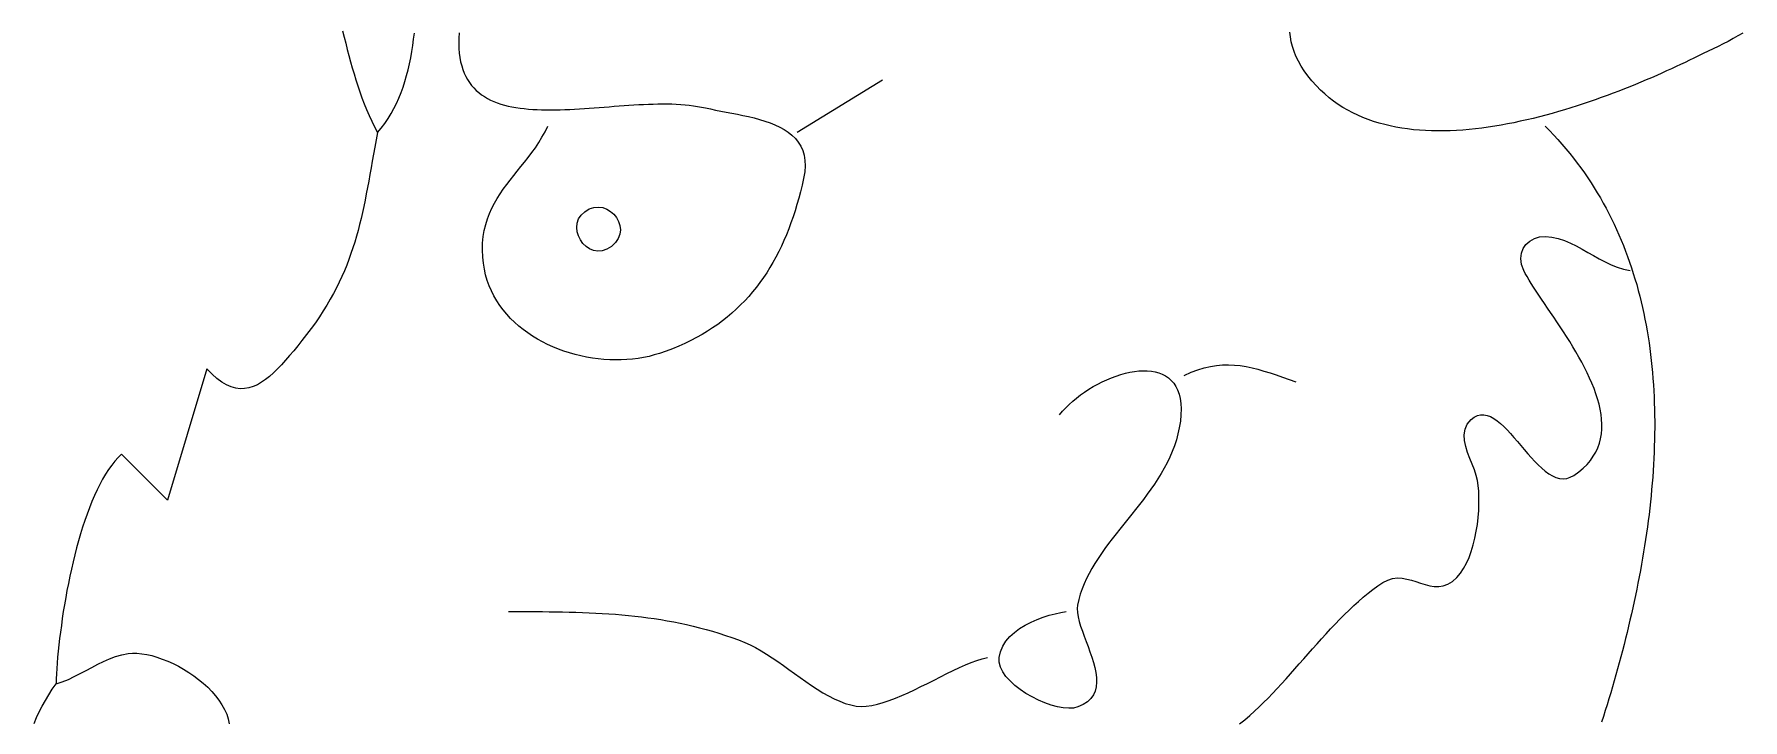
# Model space of a CAD drawing. Header units: millimetres. Extents: x 38 to 1443, y 33 to 1224.
# Drawn here: x 62.2 to 322.7, y 729.7 to 834.2 of the extents above; entities that cross this region are included whole.
import ezdxf

# ---------------------------------------------------------------- set-up
doc = ezdxf.new("R2010")
doc.units = ezdxf.units.MM
doc.layers.add('0_0_0', color=3, linetype='Continuous')

msp = doc.modelspace()

# ---------------------------------------------------------------- linework, layer by layer
at = {"layer": '0_0_0'}
for points in [[(109.21, 834.69), (109.45, 833.75), (109.68, 832.82), (109.92, 831.88), (110.17, 830.95), (110.42, 830.01), (110.68, 829.08), (110.95, 828.16), (111.23, 827.24), (111.52, 826.32), (111.83, 825.41), (112.15, 824.5), (112.5, 823.6), (112.86, 822.71), (113.24, 821.82), (113.64, 820.94), (114.07, 820.07), (114.52, 819.2), (115.1, 819.89), (115.64, 820.6), (116.14, 821.33), (116.61, 822.09), (117.04, 822.86), (117.43, 823.66), (117.8, 824.47), (118.13, 825.3), (118.44, 826.15), (118.71, 827.01), (118.97, 827.89), (119.2, 828.79), (119.4, 829.69), (119.59, 830.61), (119.75, 831.54), (119.9, 832.48), (120.03, 833.43), (120.15, 834.38)], [(126.97, 834.4), (126.93, 833.57), (126.92, 832.79), (126.94, 832.04), (127, 831.32), (127.08, 830.64), (127.2, 830), (127.36, 829.39), (127.54, 828.81), (127.74, 828.27), (127.98, 827.75), (128.25, 827.27), (128.54, 826.82), (128.86, 826.39), (129.2, 826), (129.57, 825.63), (129.96, 825.29), (130.38, 824.97), (130.82, 824.68), (131.28, 824.41), (131.76, 824.16), (132.26, 823.94), (132.78, 823.73), (133.31, 823.55), (133.87, 823.39), (134.44, 823.25), (135.03, 823.12), (135.64, 823.01), (136.26, 822.92), (136.89, 822.85), (137.54, 822.78), (138.2, 822.73), (138.87, 822.7), (139.55, 822.68), (140.24, 822.66), (140.94, 822.66), (141.66, 822.67), (142.37, 822.69), (143.1, 822.71), (143.83, 822.74), (144.57, 822.78), (145.32, 822.83), (146.06, 822.87), (146.81, 822.92), (147.57, 822.98), (148.32, 823.04), (149.08, 823.09), (149.84, 823.15), (150.6, 823.21), (151.35, 823.26), (152.11, 823.32), (152.86, 823.37), (153.61, 823.42), (154.35, 823.46), (155.09, 823.5), (155.83, 823.53), (156.55, 823.55), (157.28, 823.57), (157.99, 823.57), (158.69, 823.57), (159.39, 823.56), (160.07, 823.53), (160.75, 823.49), (161.41, 823.44), (162.06, 823.38), (162.7, 823.3), (163.32, 823.2), (163.93, 823.09), (164.52, 822.96), (165.27, 822.8), (166.06, 822.64), (166.87, 822.48), (167.69, 822.33), (168.54, 822.17), (169.39, 822), (170.24, 821.82), (171.1, 821.64), (171.94, 821.43), (172.77, 821.21), (173.58, 820.96), (174.37, 820.69), (175.12, 820.38), (175.84, 820.04), (176.52, 819.67), (177.14, 819.26), (177.71, 818.8), (178.23, 818.3), (178.67, 817.75), (179.05, 817.14), (179.35, 816.48), (179.57, 815.76), (179.69, 814.97), (179.73, 814.12), (179.66, 813.2), (179.49, 812.2), (179.26, 811.19), (179.02, 810.19), (178.76, 809.21), (178.48, 808.24), (178.19, 807.29), (177.88, 806.35), (177.56, 805.43), (177.22, 804.52), (176.87, 803.63), (176.49, 802.76), (176.1, 801.9), (175.69, 801.06), (175.26, 800.23), (174.82, 799.42), (174.35, 798.63), (173.86, 797.85), (173.36, 797.1), (172.83, 796.36), (172.29, 795.63), (171.72, 794.93), (171.13, 794.24), (170.52, 793.58), (169.89, 792.93), (169.23, 792.3), (168.56, 791.68), (167.86, 791.09), (167.13, 790.52), (166.39, 789.97), (165.61, 789.43), (164.82, 788.92), (164, 788.42), (163.15, 787.95), (162.28, 787.5), (161.38, 787.07), (160.46, 786.65), (159.51, 786.26), (158.53, 785.9), (157.52, 785.55), (156.73, 785.31), (155.93, 785.1), (155.1, 784.93), (154.27, 784.79), (153.42, 784.68), (152.55, 784.61), (151.69, 784.57), (150.81, 784.56), (149.93, 784.58), (149.05, 784.64), (148.16, 784.72), (147.28, 784.84), (146.4, 784.99), (145.52, 785.18), (144.65, 785.39), (143.79, 785.63), (142.94, 785.91), (142.1, 786.21), (141.28, 786.55), (140.47, 786.91), (139.68, 787.31), (138.91, 787.73), (138.16, 788.19), (137.44, 788.67), (136.74, 789.18), (136.07, 789.72), (135.42, 790.29), (134.81, 790.89), (134.23, 791.52), (133.69, 792.17), (133.18, 792.85), (132.71, 793.56), (132.28, 794.3), (131.9, 795.06), (131.56, 795.85), (131.26, 796.67), (131.01, 797.51), (130.82, 798.38), (130.67, 799.28), (130.58, 800.2), (130.54, 801.31), (130.56, 802.36), (130.66, 803.36), (130.81, 804.3), (131.02, 805.2), (131.28, 806.06), (131.59, 806.89), (131.95, 807.68), (132.34, 808.44), (132.77, 809.18), (133.23, 809.89), (133.71, 810.6), (134.22, 811.29), (134.75, 811.97), (135.29, 812.65), (135.84, 813.33), (136.4, 814.01), (136.95, 814.71), (137.51, 815.42), (138.05, 816.15), (138.59, 816.9), (139.11, 817.67), (139.6, 818.48), (140.08, 819.32), (140.52, 820.2)], [(322.67, 834.36), (321.93, 833.93), (321.18, 833.52), (320.42, 833.11), (319.66, 832.72), (318.89, 832.33), (318.13, 831.96), (317.38, 831.59), (316.64, 831.24), (315.92, 830.89), (315.21, 830.55), (314.52, 830.22), (313.87, 829.9), (313.19, 829.58), (312.5, 829.25), (311.78, 828.92), (311.05, 828.59), (310.3, 828.25), (309.54, 827.91), (308.75, 827.57), (307.95, 827.23), (307.14, 826.88), (306.31, 826.54), (305.47, 826.2), (304.62, 825.86), (303.75, 825.52), (302.88, 825.19), (301.99, 824.86), (301.09, 824.53), (300.18, 824.21), (299.26, 823.89), (298.34, 823.58), (297.4, 823.27), (296.46, 822.98), (295.51, 822.68), (294.56, 822.4), (293.6, 822.13), (292.64, 821.87), (291.67, 821.61), (290.7, 821.37), (289.73, 821.14), (288.75, 820.92), (287.77, 820.71), (286.79, 820.52), (285.82, 820.34), (284.84, 820.18), (283.86, 820.03), (282.89, 819.89), (281.92, 819.78), (280.95, 819.68), (279.98, 819.59), (279.02, 819.53), (278.07, 819.48), (277.12, 819.46), (276.17, 819.45), (275.23, 819.47), (274.31, 819.5), (273.38, 819.56), (272.47, 819.64), (271.57, 819.75), (270.68, 819.88), (269.79, 820.03), (268.92, 820.21), (268.07, 820.41), (267.22, 820.64), (266.39, 820.9), (265.57, 821.18), (264.76, 821.49), (263.98, 821.84), (263.2, 822.21), (262.45, 822.61), (261.71, 823.04), (260.99, 823.5), (260.28, 824), (259.6, 824.52), (258.94, 825.09), (258.29, 825.68), (257.67, 826.31), (256.99, 827.07), (256.37, 827.83), (255.82, 828.59), (255.33, 829.34), (254.91, 830.09), (254.55, 830.84), (254.25, 831.58), (254.01, 832.32), (253.83, 833.06), (253.7, 833.79), (253.62, 834.53)], [(191.52, 827.2), (178.52, 819.2)], [(114.52, 819.2), (114.32, 818.09), (114.12, 816.99), (113.93, 815.92), (113.74, 814.87), (113.56, 813.83), (113.38, 812.82), (113.19, 811.82), (113.01, 810.83), (112.82, 809.86), (112.63, 808.91), (112.44, 807.96), (112.23, 807.03), (112.02, 806.11), (111.8, 805.2), (111.56, 804.3), (111.31, 803.4), (111.05, 802.52), (110.78, 801.63), (110.48, 800.76), (110.17, 799.88), (109.83, 799.01), (109.48, 798.14), (109.1, 797.27), (108.69, 796.41), (108.27, 795.54), (107.81, 794.66), (107.32, 793.79), (106.8, 792.91), (106.26, 792.02), (105.67, 791.13), (105.06, 790.23), (104.4, 789.33), (103.71, 788.41), (102.98, 787.49), (102.36, 786.72), (101.75, 785.96), (101.13, 785.22), (100.52, 784.51), (99.91, 783.83), (99.3, 783.19), (98.69, 782.6), (98.08, 782.05), (97.46, 781.56), (96.84, 781.14), (96.21, 780.78), (95.57, 780.5), (94.93, 780.3), (94.27, 780.19), (93.61, 780.17), (92.93, 780.25), (92.23, 780.44), (91.53, 780.74), (90.8, 781.16), (90.06, 781.71), (89.3, 782.39), (88.52, 783.2), (82.52, 763.2), (75.52, 770.2), (75, 769.69), (74.5, 769.13), (74.01, 768.51), (73.54, 767.84), (73.08, 767.13), (72.63, 766.37), (72.2, 765.57), (71.78, 764.74), (71.38, 763.87), (70.99, 762.96), (70.62, 762.02), (70.26, 761.06), (69.91, 760.07), (69.58, 759.06), (69.26, 758.03), (68.95, 756.98), (68.66, 755.92), (68.38, 754.85), (68.12, 753.77), (67.87, 752.68), (67.63, 751.59), (67.4, 750.5), (67.19, 749.41), (66.99, 748.33), (66.81, 747.25), (66.63, 746.19), (66.47, 745.13), (66.33, 744.1), (66.19, 743.08), (66.07, 742.08), (65.96, 741.11), (65.86, 740.16), (65.77, 739.25), (65.7, 738.36), (65.64, 737.51), (65.59, 736.7), (65.55, 735.93), (65.52, 735.2), (66.47, 735.5), (67.4, 735.87), (68.31, 736.28), (69.2, 736.74), (70.09, 737.21), (70.98, 737.69), (71.87, 738.16), (72.76, 738.61), (73.67, 739.01), (74.6, 739.35), (75.55, 739.62), (76.52, 739.8), (77.17, 739.85), (77.86, 739.85), (78.59, 739.78), (79.34, 739.65), (80.12, 739.48), (80.91, 739.25), (81.72, 738.97), (82.54, 738.65), (83.36, 738.28), (84.17, 737.87), (84.97, 737.42), (85.76, 736.93), (86.52, 736.41), (87.26, 735.86), (87.97, 735.28), (88.64, 734.67), (89.26, 734.03), (89.84, 733.37), (90.36, 732.7), (90.82, 732), (91.21, 731.29), (91.54, 730.57), (91.78, 729.84), (91.94, 729.1)], [(292.52, 820.2), (293.19, 819.52), (293.84, 818.83), (294.48, 818.14), (295.1, 817.44), (295.71, 816.73), (296.3, 816.01), (296.87, 815.29), (297.43, 814.55), (297.98, 813.82), (298.51, 813.07), (299.03, 812.32), (299.53, 811.56), (300.01, 810.79), (300.49, 810.02), (300.95, 809.24), (301.39, 808.46), (301.82, 807.67), (302.24, 806.87), (302.65, 806.07), (303.04, 805.26), (303.41, 804.45), (303.78, 803.63), (304.13, 802.81), (304.47, 801.98), (304.79, 801.14), (305.11, 800.3), (305.41, 799.46), (305.7, 798.61), (305.97, 797.75), (306.23, 796.9), (306.49, 796.03), (306.73, 795.16), (306.95, 794.29), (307.17, 793.42), (307.37, 792.54), (307.57, 791.65), (307.75, 790.76), (307.92, 789.87), (308.08, 788.98), (308.23, 788.08), (308.37, 787.18), (308.49, 786.27), (308.61, 785.36), (308.72, 784.45), (308.81, 783.54), (308.9, 782.62), (308.97, 781.7), (309.04, 780.78), (309.1, 779.85), (309.14, 778.92), (309.18, 777.99), (309.21, 777.06), (309.23, 776.13), (309.24, 775.19), (309.24, 774.25), (309.23, 773.31), (309.21, 772.37), (309.18, 771.43), (309.15, 770.49), (309.11, 769.54), (309.06, 768.6), (309, 767.65), (308.93, 766.7), (308.86, 765.75), (308.77, 764.8), (308.68, 763.85), (308.58, 762.9), (308.48, 761.95), (308.37, 761), (308.25, 760.05), (308.12, 759.1), (307.99, 758.15), (307.85, 757.19), (307.7, 756.24), (307.55, 755.29), (307.39, 754.34), (307.22, 753.4), (307.05, 752.45), (306.87, 751.5), (306.69, 750.55), (306.5, 749.61), (306.31, 748.66), (306.11, 747.72), (305.9, 746.78), (305.69, 745.84), (305.47, 744.9), (305.25, 743.97), (305.03, 743.03), (304.8, 742.1), (304.56, 741.17), (304.32, 740.24), (304.08, 739.32), (303.83, 738.39), (303.58, 737.47), (303.32, 736.56), (303.06, 735.64), (302.8, 734.73), (302.53, 733.82), (302.26, 732.91), (301.99, 732.01), (301.71, 731.11), (301.43, 730.22), (301.15, 729.32)], [(146.13, 807.15), (146.82, 807.56), (147.51, 807.79), (148.2, 807.85), (148.86, 807.76), (149.48, 807.53), (150.05, 807.19), (150.55, 806.76), (150.97, 806.24), (151.28, 805.66), (151.48, 805.04), (151.55, 804.39), (151.47, 803.73), (151.22, 803.08), (150.8, 802.45), (150.19, 801.86), (149.49, 801.43), (148.8, 801.19), (148.12, 801.14), (147.48, 801.24), (146.87, 801.49), (146.33, 801.85), (145.85, 802.31), (145.46, 802.86), (145.16, 803.46), (144.97, 804.1), (144.9, 804.75), (144.97, 805.41), (145.19, 806.04), (145.57, 806.63), (146.13, 807.15)], [(245.92, 729.07), (246.73, 729.71), (247.52, 730.38), (248.23, 731.01), (248.92, 731.66), (249.62, 732.33), (250.3, 733.02), (250.99, 733.73), (251.67, 734.45), (252.35, 735.19), (253.03, 735.94), (253.71, 736.69), (254.38, 737.45), (255.06, 738.22), (255.74, 738.99), (256.41, 739.76), (257.09, 740.53), (257.77, 741.3), (258.46, 742.06), (259.14, 742.82), (259.83, 743.57), (260.53, 744.3), (261.22, 745.03), (261.93, 745.73), (262.64, 746.42), (263.35, 747.1), (264.08, 747.75), (264.81, 748.38), (265.54, 748.98), (266.29, 749.56), (267.05, 750.1), (267.81, 750.62), (268.55, 751.01), (269.28, 751.24), (270.01, 751.32), (270.73, 751.29), (271.44, 751.16), (272.14, 750.98), (272.84, 750.76), (273.54, 750.52), (274.24, 750.31), (274.93, 750.13), (275.62, 750.02), (276.31, 750.01), (277, 750.11), (277.7, 750.36), (278.39, 750.79), (279.09, 751.41), (279.62, 752.04), (280.1, 752.76), (280.54, 753.57), (280.93, 754.45), (281.27, 755.38), (281.57, 756.37), (281.82, 757.39), (282.03, 758.44), (282.2, 759.49), (282.33, 760.55), (282.41, 761.59), (282.45, 762.61), (282.45, 763.59), (282.41, 764.53), (282.33, 765.4), (282.21, 766.2), (282.02, 766.96), (281.74, 767.78), (281.4, 768.65), (281.04, 769.55), (280.7, 770.46), (280.43, 771.38), (280.25, 772.28), (280.2, 773.15), (280.33, 773.98), (280.66, 774.75), (281.25, 775.45), (281.73, 775.82), (282.21, 776.07), (282.7, 776.18), (283.2, 776.19), (283.69, 776.1), (284.19, 775.91), (284.7, 775.64), (285.2, 775.29), (285.71, 774.87), (286.22, 774.4), (286.74, 773.88), (287.26, 773.32), (287.78, 772.73), (288.3, 772.12), (288.83, 771.5), (289.35, 770.88), (289.88, 770.26), (290.42, 769.66), (290.95, 769.08), (291.48, 768.54), (292.02, 768.04), (292.56, 767.59), (293.1, 767.2), (293.64, 766.88), (294.18, 766.64), (294.73, 766.49), (295.27, 766.44), (295.82, 766.49), (296.36, 766.66), (296.91, 766.95), (297.66, 767.49), (298.33, 768.04), (298.92, 768.63), (299.44, 769.23), (299.88, 769.86), (300.26, 770.5), (300.56, 771.17), (300.81, 771.85), (300.99, 772.55), (301.11, 773.27), (301.17, 774), (301.18, 774.74), (301.14, 775.5), (301.06, 776.26), (300.92, 777.03), (300.75, 777.81), (300.53, 778.6), (300.28, 779.39), (299.99, 780.19), (299.67, 780.99), (299.32, 781.79), (298.95, 782.59), (298.55, 783.39), (298.13, 784.19), (297.69, 784.99), (297.23, 785.78), (296.77, 786.56), (296.29, 787.34), (295.81, 788.1), (295.32, 788.86), (294.83, 789.61), (294.34, 790.34), (293.85, 791.06), (293.37, 791.77), (292.9, 792.46), (292.44, 793.13), (291.99, 793.79), (291.57, 794.42), (291.16, 795.03), (290.77, 795.62), (290.41, 796.19), (290.08, 796.73), (289.78, 797.25), (289.51, 797.74), (289.27, 798.2), (288.94, 799.12), (288.82, 800), (288.91, 800.8), (289.18, 801.52), (289.61, 802.15), (290.19, 802.66), (290.89, 803.04), (291.69, 803.29), (292.58, 803.37), (293.53, 803.28), (294.52, 803.05), (295.46, 802.74), (296.38, 802.35), (297.28, 801.92), (298.16, 801.45), (299.03, 800.95), (299.9, 800.45), (300.77, 799.96), (301.67, 799.5), (302.58, 799.07), (303.52, 798.7), (304.5, 798.41), (305.52, 798.2)], [(218.52, 776.2), (218.97, 776.73), (219.45, 777.25), (219.96, 777.76), (220.51, 778.26), (221.09, 778.74), (221.69, 779.21), (222.32, 779.65), (222.97, 780.08), (223.64, 780.48), (224.32, 780.86), (225.01, 781.21), (225.71, 781.53), (226.42, 781.83), (227.13, 782.09), (227.83, 782.32), (228.54, 782.52), (229.23, 782.67), (229.92, 782.79), (230.59, 782.87), (231.25, 782.91), (231.88, 782.9), (232.5, 782.84), (233.08, 782.74), (233.64, 782.59), (234.17, 782.38), (234.67, 782.12), (235.12, 781.81), (235.54, 781.44), (235.91, 781.01), (236.23, 780.52), (236.5, 779.97), (236.72, 779.35), (236.89, 778.67), (236.99, 777.92), (237.03, 777.1), (237.01, 776.21), (236.92, 775.24), (236.75, 774.2), (236.55, 773.27), (236.31, 772.37), (236.02, 771.47), (235.68, 770.6), (235.31, 769.74), (234.9, 768.89), (234.46, 768.06), (233.99, 767.24), (233.49, 766.44), (232.97, 765.64), (232.43, 764.85), (231.87, 764.07), (231.29, 763.3), (230.71, 762.54), (230.11, 761.78), (229.51, 761.03), (228.91, 760.28), (228.31, 759.53), (227.71, 758.78), (227.12, 758.04), (226.54, 757.3), (225.97, 756.55), (225.42, 755.81), (224.89, 755.06), (224.37, 754.3), (223.89, 753.55), (223.43, 752.78), (223, 752.01), (222.61, 751.23), (222.25, 750.45), (221.94, 749.65), (221.66, 748.85), (221.44, 748.03), (221.26, 747.2), (221.21, 746.65), (221.24, 746.04), (221.34, 745.39), (221.51, 744.7), (221.72, 743.98), (221.98, 743.23), (222.26, 742.45), (222.55, 741.66), (222.85, 740.86), (223.14, 740.06), (223.42, 739.25), (223.67, 738.45), (223.88, 737.66), (224.03, 736.89), (224.13, 736.15), (224.15, 735.43), (224.08, 734.74), (223.92, 734.09), (223.66, 733.49), (223.27, 732.94), (222.76, 732.45), (222.1, 732.02), (221.29, 731.66), (220.65, 731.5), (219.9, 731.46), (219.07, 731.53), (218.18, 731.69), (217.23, 731.95), (216.27, 732.29), (215.29, 732.71), (214.32, 733.19), (213.39, 733.73), (212.51, 734.32), (211.69, 734.95), (210.96, 735.62), (210.34, 736.31), (209.84, 737.02), (209.49, 737.74), (209.3, 738.47), (209.29, 739.18), (209.5, 740.08), (209.85, 740.92), (210.34, 741.69), (210.94, 742.39), (211.64, 743.03), (212.42, 743.61), (213.27, 744.13), (214.16, 744.59), (215.08, 745), (216.01, 745.34), (216.94, 745.64), (217.85, 745.88), (218.72, 746.06), (219.52, 746.2)], [(237.52, 782.2), (238.56, 782.67), (239.57, 783.04), (240.55, 783.34), (241.51, 783.56), (242.44, 783.71), (243.36, 783.79), (244.27, 783.81), (245.17, 783.77), (246.06, 783.68), (246.95, 783.54), (247.85, 783.35), (248.75, 783.12), (249.66, 782.86), (250.59, 782.57), (251.54, 782.26), (252.51, 781.92), (253.5, 781.57), (254.52, 781.2)], [(134.52, 746.2), (135.57, 746.2), (136.6, 746.2), (137.64, 746.2), (138.67, 746.19), (139.69, 746.19), (140.72, 746.18), (141.74, 746.17), (142.75, 746.15), (143.77, 746.13), (144.78, 746.1), (145.78, 746.07), (146.79, 746.03), (147.79, 745.98), (148.79, 745.93), (149.79, 745.86), (150.79, 745.79), (151.78, 745.71), (152.77, 745.62), (153.77, 745.51), (154.76, 745.4), (155.74, 745.27), (156.73, 745.13), (157.72, 744.98), (158.7, 744.81), (159.69, 744.63), (160.67, 744.43), (161.66, 744.22), (162.64, 743.99), (163.63, 743.74), (164.61, 743.48), (165.59, 743.19), (166.58, 742.89), (167.56, 742.57), (168.55, 742.23), (169.54, 741.87), (170.52, 741.49), (171.34, 741.13), (172.17, 740.71), (173.01, 740.24), (173.85, 739.72), (174.69, 739.17), (175.54, 738.59), (176.4, 737.99), (177.25, 737.37), (178.11, 736.75), (178.97, 736.13), (179.84, 735.52), (180.7, 734.93), (181.56, 734.36), (182.42, 733.83), (183.28, 733.34), (184.14, 732.9), (184.99, 732.52), (185.84, 732.2), (186.69, 731.96), (187.52, 731.8), (188.27, 731.74), (189.05, 731.78), (189.87, 731.89), (190.73, 732.07), (191.62, 732.32), (192.54, 732.63), (193.48, 732.99), (194.44, 733.39), (195.41, 733.82), (196.39, 734.29), (197.38, 734.77), (198.38, 735.26), (199.37, 735.76), (200.35, 736.26), (201.33, 736.74), (202.29, 737.21), (203.23, 737.65), (204.15, 738.06), (205.04, 738.42), (205.91, 738.74), (206.73, 739), (207.52, 739.2)], [(62.19, 729.16), (62.56, 730.04), (62.97, 730.91), (63.42, 731.78), (63.89, 732.64), (64.4, 733.5), (64.94, 734.35), (65.52, 735.2)]]:
    msp.add_lwpolyline(points, dxfattribs=at)

doc.saveas('drawing.dxf')
